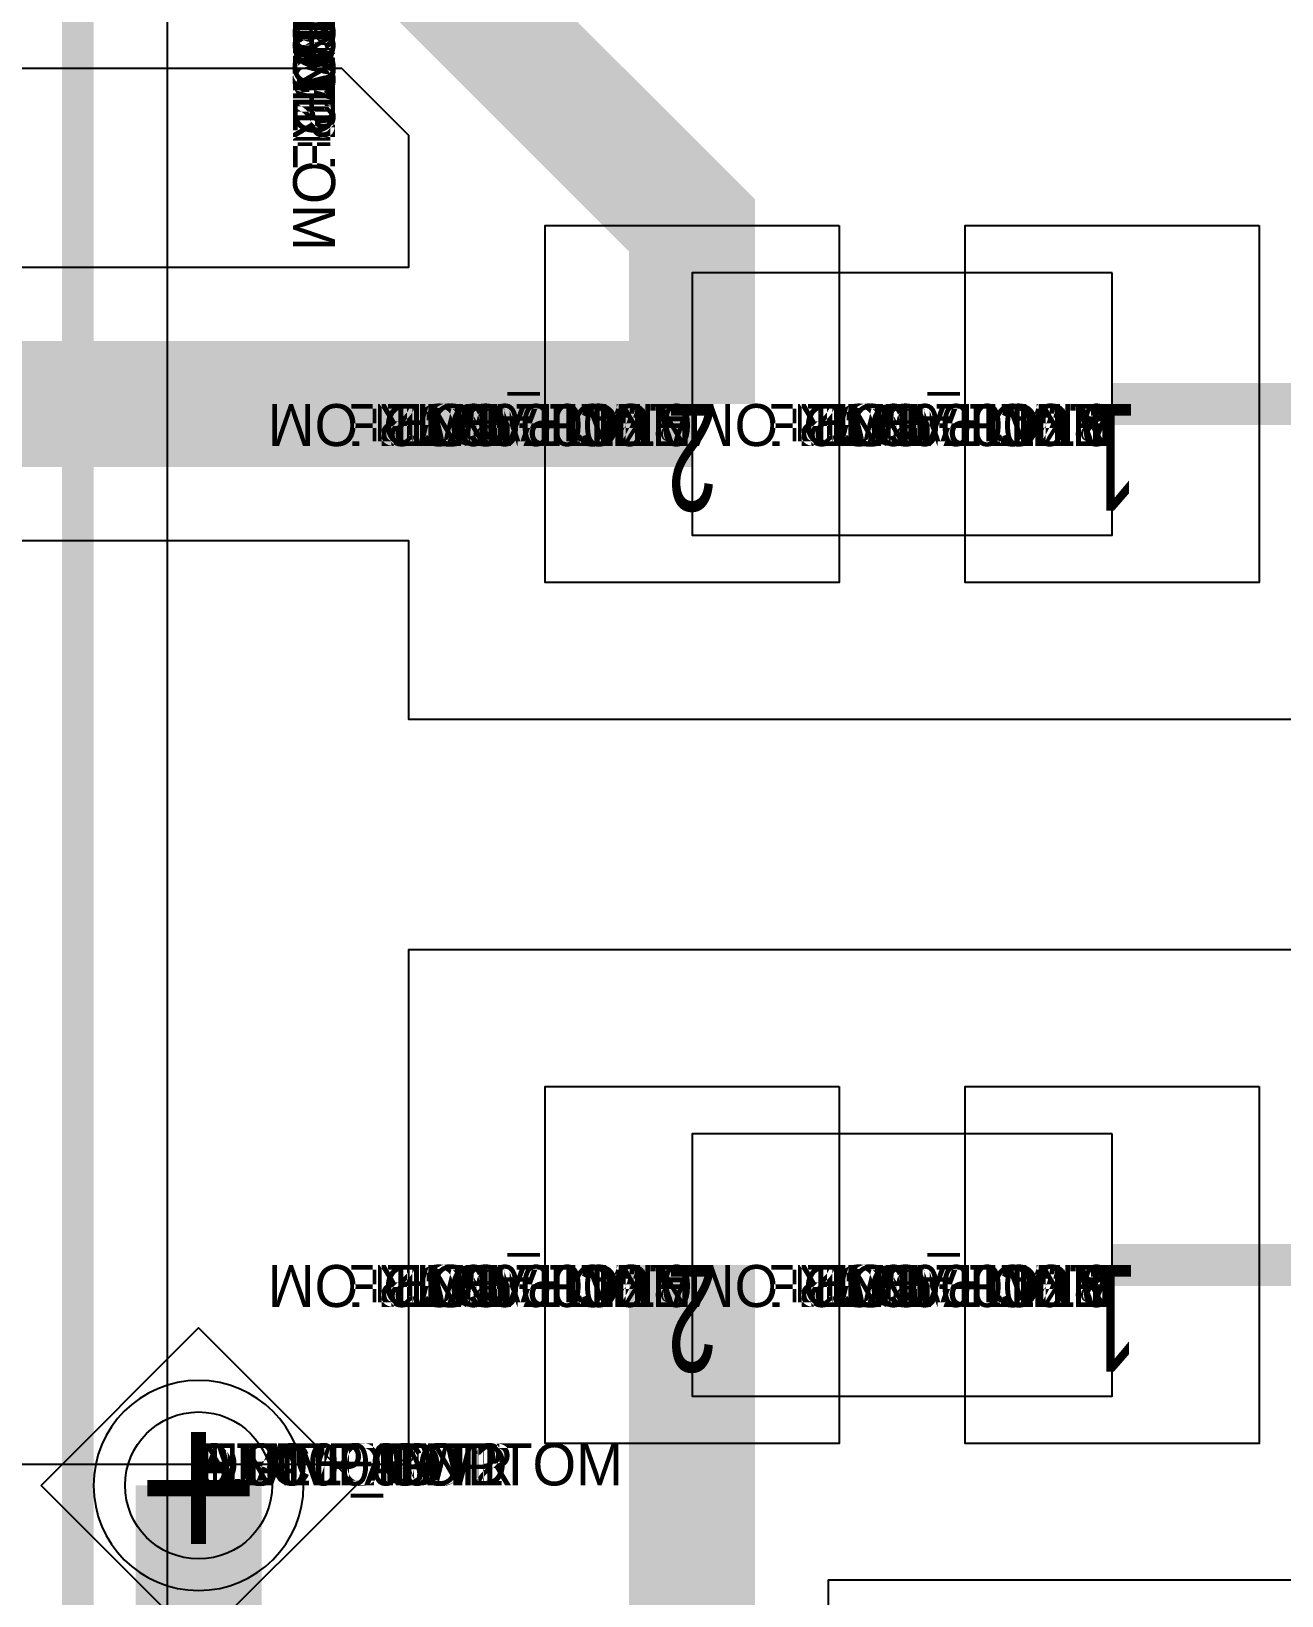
# Model space of a CAD drawing. Extents: x 0 to 323, y 0 to 320.
# Drawn here: x 11.25 to 17.21, y 93.97 to 101.43 of the extents above; entities that cross this region are included whole.
import ezdxf
from ezdxf.enums import TextEntityAlignment as Align

# ---------------------------------------------------------------- set-up
doc = ezdxf.new("R2010")
doc.units = 0
doc.header["$MEASUREMENT"] = 0
doc.layers.get('0').update_dxf_attribs({"linetype": 'CONTINUOUS'})
for name, color, linetype in [('CDN_FIGURES', 7, 'CONTINUOUS'), ('ETCH_BOTTOM', 7, 'CONTINUOUS'), ('ETCH_GND', 3, 'CONTINUOUS'), ('ETCH_INT1', 4, 'CONTINUOUS'), ('ETCH_INT2', 5, 'CONTINUOUS'), ('ETCH_PWR', 6, 'CONTINUOUS'), ('ETCH_TOP', 2, 'CONTINUOUS'), ('MANUFACTURING_NCLEGEND-1-6', 8, 'CONTINUOUS'), ('PACKAGE_GEOMETRY_ASSEMBLY_TOP', 11, 'CONTINUOUS'), ('PACKAGE_GEOMETRY_PIN_NUMBER', 9, 'CONTINUOUS')]:
    doc.layers.add(name, color=color, linetype=linetype)

# ---------------------------------------------------------------- blocks, each defined once
blk = doc.blocks.new('PAD_INFO')
for tag in ['SHAPE_TYPE', 'PAD_HEIGHT', 'PAD_LAYER', 'PAD_TYPE', 'PAD_WIDTH']:
    blk.add_attdef(tag, (0, 0), '', height=0.2)
at = {"flags": 2}
blk.add_attdef('CDN_TYPE', (0, 0), '', height=0.2, dxfattribs=at)
blk = doc.blocks.new('DRILL_INFO')
at = {"flags": 2}
blk.add_attdef('CDN_TYPE', (0, 0), '', height=0.2, dxfattribs=at)
for tag in ['FSHAPE', 'FCHAR', 'DRILL_HEIGHT', 'DIAMETER', 'PLATED', 'DRILL_WIDTH']:
    blk.add_attdef(tag, (0, 0), '', height=0.2)
blk = doc.blocks.new('VIA0700X0300')
at = {"layer": 'ETCH_BOTTOM'}
blk.add_circle((0, 0), 0.35, dxfattribs=at)
at = {"layer": 'ETCH_GND'}
blk.add_circle((0, 0), 0.35, dxfattribs=at)
at = {"layer": 'ETCH_INT1'}
blk.add_circle((0, 0), 0.35, dxfattribs=at)
at = {"layer": 'ETCH_INT2'}
blk.add_circle((0, 0), 0.35, dxfattribs=at)
at = {"layer": 'ETCH_PWR'}
blk.add_circle((0, 0), 0.35, dxfattribs=at)
at = {"layer": 'ETCH_TOP'}
blk.add_circle((0, 0), 0.35, dxfattribs=at)
ref = blk.add_blockref('PAD_INFO', (0, 0))
ref.add_attrib('PAD_LAYER', 'ETCH_TOP', (0, 0), dxfattribs={"height": 0.2})
ref.add_attrib('SHAPE_TYPE', 'NULL', (0, 0), dxfattribs={"height": 0.2})
ref.add_attrib('PAD_TYPE', 'ANTIPAD', (0, 0), dxfattribs={"height": 0.2})
ref.add_attrib('PAD_WIDTH', '0.000000', (0, 0), dxfattribs={"height": 0.2})
ref.add_attrib('PAD_HEIGHT', '0.000000', (0, 0), dxfattribs={"height": 0.2})
ref = blk.add_blockref('PAD_INFO', (0, 0))
ref.add_attrib('PAD_LAYER', 'ETCH_GND', (0, 0), dxfattribs={"height": 0.2})
ref.add_attrib('SHAPE_TYPE', 'NULL', (0, 0), dxfattribs={"height": 0.2})
ref.add_attrib('PAD_TYPE', 'ANTIPAD', (0, 0), dxfattribs={"height": 0.2})
ref.add_attrib('PAD_WIDTH', '0.000000', (0, 0), dxfattribs={"height": 0.2})
ref.add_attrib('PAD_HEIGHT', '0.000000', (0, 0), dxfattribs={"height": 0.2})
ref = blk.add_blockref('PAD_INFO', (0, 0))
ref.add_attrib('PAD_LAYER', 'ETCH_INT1', (0, 0), dxfattribs={"height": 0.2})
ref.add_attrib('SHAPE_TYPE', 'NULL', (0, 0), dxfattribs={"height": 0.2})
ref.add_attrib('PAD_TYPE', 'ANTIPAD', (0, 0), dxfattribs={"height": 0.2})
ref.add_attrib('PAD_WIDTH', '0.000000', (0, 0), dxfattribs={"height": 0.2})
ref.add_attrib('PAD_HEIGHT', '0.000000', (0, 0), dxfattribs={"height": 0.2})
ref = blk.add_blockref('PAD_INFO', (0, 0))
ref.add_attrib('PAD_LAYER', 'ETCH_INT2', (0, 0), dxfattribs={"height": 0.2})
ref.add_attrib('SHAPE_TYPE', 'NULL', (0, 0), dxfattribs={"height": 0.2})
ref.add_attrib('PAD_TYPE', 'ANTIPAD', (0, 0), dxfattribs={"height": 0.2})
ref.add_attrib('PAD_WIDTH', '0.000000', (0, 0), dxfattribs={"height": 0.2})
ref.add_attrib('PAD_HEIGHT', '0.000000', (0, 0), dxfattribs={"height": 0.2})
ref = blk.add_blockref('PAD_INFO', (0, 0))
ref.add_attrib('PAD_LAYER', 'ETCH_PWR', (0, 0), dxfattribs={"height": 0.2})
ref.add_attrib('SHAPE_TYPE', 'NULL', (0, 0), dxfattribs={"height": 0.2})
ref.add_attrib('PAD_TYPE', 'ANTIPAD', (0, 0), dxfattribs={"height": 0.2})
ref.add_attrib('PAD_WIDTH', '0.000000', (0, 0), dxfattribs={"height": 0.2})
ref.add_attrib('PAD_HEIGHT', '0.000000', (0, 0), dxfattribs={"height": 0.2})
ref = blk.add_blockref('PAD_INFO', (0, 0))
ref.add_attrib('PAD_LAYER', 'ETCH_BOTTOM', (0, 0), dxfattribs={"height": 0.2})
ref.add_attrib('SHAPE_TYPE', 'NULL', (0, 0), dxfattribs={"height": 0.2})
ref.add_attrib('PAD_TYPE', 'ANTIPAD', (0, 0), dxfattribs={"height": 0.2})
ref.add_attrib('PAD_WIDTH', '0.000000', (0, 0), dxfattribs={"height": 0.2})
ref.add_attrib('PAD_HEIGHT', '0.000000', (0, 0), dxfattribs={"height": 0.2})
ref = blk.add_blockref('PAD_INFO', (0, 0))
ref.add_attrib('PAD_LAYER', 'ETCH_TOP', (0, 0), dxfattribs={"height": 0.2})
ref.add_attrib('SHAPE_TYPE', 'NULL', (0, 0), dxfattribs={"height": 0.2})
ref.add_attrib('PAD_TYPE', 'THERMAL', (0, 0), dxfattribs={"height": 0.2})
ref.add_attrib('PAD_WIDTH', '0.000000', (0, 0), dxfattribs={"height": 0.2})
ref.add_attrib('PAD_HEIGHT', '0.000000', (0, 0), dxfattribs={"height": 0.2})
ref = blk.add_blockref('PAD_INFO', (0, 0))
ref.add_attrib('PAD_LAYER', 'ETCH_GND', (0, 0), dxfattribs={"height": 0.2})
ref.add_attrib('SHAPE_TYPE', 'NULL', (0, 0), dxfattribs={"height": 0.2})
ref.add_attrib('PAD_TYPE', 'THERMAL', (0, 0), dxfattribs={"height": 0.2})
ref.add_attrib('PAD_WIDTH', '0.000000', (0, 0), dxfattribs={"height": 0.2})
ref.add_attrib('PAD_HEIGHT', '0.000000', (0, 0), dxfattribs={"height": 0.2})
ref = blk.add_blockref('PAD_INFO', (0, 0))
ref.add_attrib('PAD_LAYER', 'ETCH_INT1', (0, 0), dxfattribs={"height": 0.2})
ref.add_attrib('SHAPE_TYPE', 'NULL', (0, 0), dxfattribs={"height": 0.2})
ref.add_attrib('PAD_TYPE', 'THERMAL', (0, 0), dxfattribs={"height": 0.2})
ref.add_attrib('PAD_WIDTH', '0.000000', (0, 0), dxfattribs={"height": 0.2})
ref.add_attrib('PAD_HEIGHT', '0.000000', (0, 0), dxfattribs={"height": 0.2})
ref = blk.add_blockref('PAD_INFO', (0, 0))
ref.add_attrib('PAD_LAYER', 'ETCH_INT2', (0, 0), dxfattribs={"height": 0.2})
ref.add_attrib('SHAPE_TYPE', 'NULL', (0, 0), dxfattribs={"height": 0.2})
ref.add_attrib('PAD_TYPE', 'THERMAL', (0, 0), dxfattribs={"height": 0.2})
ref.add_attrib('PAD_WIDTH', '0.000000', (0, 0), dxfattribs={"height": 0.2})
ref.add_attrib('PAD_HEIGHT', '0.000000', (0, 0), dxfattribs={"height": 0.2})
ref = blk.add_blockref('PAD_INFO', (0, 0))
ref.add_attrib('PAD_LAYER', 'ETCH_PWR', (0, 0), dxfattribs={"height": 0.2})
ref.add_attrib('SHAPE_TYPE', 'NULL', (0, 0), dxfattribs={"height": 0.2})
ref.add_attrib('PAD_TYPE', 'THERMAL', (0, 0), dxfattribs={"height": 0.2})
ref.add_attrib('PAD_WIDTH', '0.000000', (0, 0), dxfattribs={"height": 0.2})
ref.add_attrib('PAD_HEIGHT', '0.000000', (0, 0), dxfattribs={"height": 0.2})
ref = blk.add_blockref('PAD_INFO', (0, 0))
ref.add_attrib('PAD_LAYER', 'ETCH_BOTTOM', (0, 0), dxfattribs={"height": 0.2})
ref.add_attrib('SHAPE_TYPE', 'NULL', (0, 0), dxfattribs={"height": 0.2})
ref.add_attrib('PAD_TYPE', 'THERMAL', (0, 0), dxfattribs={"height": 0.2})
ref.add_attrib('PAD_WIDTH', '0.000000', (0, 0), dxfattribs={"height": 0.2})
ref.add_attrib('PAD_HEIGHT', '0.000000', (0, 0), dxfattribs={"height": 0.2})
ref = blk.add_blockref('PAD_INFO', (0, 0))
ref.add_attrib('PAD_LAYER', 'ETCH_TOP', (0, 0), dxfattribs={"height": 0.2})
ref.add_attrib('SHAPE_TYPE', 'CIRCLE', (0, 0), dxfattribs={"height": 0.2})
ref.add_attrib('PAD_TYPE', 'REGULAR', (0, 0), dxfattribs={"height": 0.2})
ref.add_attrib('PAD_WIDTH', '0.700000', (0, 0), dxfattribs={"height": 0.2})
ref.add_attrib('PAD_HEIGHT', '0.700000', (0, 0), dxfattribs={"height": 0.2})
ref = blk.add_blockref('PAD_INFO', (0, 0))
ref.add_attrib('PAD_LAYER', 'ETCH_GND', (0, 0), dxfattribs={"height": 0.2})
ref.add_attrib('SHAPE_TYPE', 'CIRCLE', (0, 0), dxfattribs={"height": 0.2})
ref.add_attrib('PAD_TYPE', 'REGULAR', (0, 0), dxfattribs={"height": 0.2})
ref.add_attrib('PAD_WIDTH', '0.700000', (0, 0), dxfattribs={"height": 0.2})
ref.add_attrib('PAD_HEIGHT', '0.700000', (0, 0), dxfattribs={"height": 0.2})
ref = blk.add_blockref('PAD_INFO', (0, 0))
ref.add_attrib('PAD_LAYER', 'ETCH_INT1', (0, 0), dxfattribs={"height": 0.2})
ref.add_attrib('SHAPE_TYPE', 'CIRCLE', (0, 0), dxfattribs={"height": 0.2})
ref.add_attrib('PAD_TYPE', 'REGULAR', (0, 0), dxfattribs={"height": 0.2})
ref.add_attrib('PAD_WIDTH', '0.700000', (0, 0), dxfattribs={"height": 0.2})
ref.add_attrib('PAD_HEIGHT', '0.700000', (0, 0), dxfattribs={"height": 0.2})
ref = blk.add_blockref('PAD_INFO', (0, 0))
ref.add_attrib('PAD_LAYER', 'ETCH_INT2', (0, 0), dxfattribs={"height": 0.2})
ref.add_attrib('SHAPE_TYPE', 'CIRCLE', (0, 0), dxfattribs={"height": 0.2})
ref.add_attrib('PAD_TYPE', 'REGULAR', (0, 0), dxfattribs={"height": 0.2})
ref.add_attrib('PAD_WIDTH', '0.700000', (0, 0), dxfattribs={"height": 0.2})
ref.add_attrib('PAD_HEIGHT', '0.700000', (0, 0), dxfattribs={"height": 0.2})
ref = blk.add_blockref('PAD_INFO', (0, 0))
ref.add_attrib('PAD_LAYER', 'ETCH_PWR', (0, 0), dxfattribs={"height": 0.2})
ref.add_attrib('SHAPE_TYPE', 'CIRCLE', (0, 0), dxfattribs={"height": 0.2})
ref.add_attrib('PAD_TYPE', 'REGULAR', (0, 0), dxfattribs={"height": 0.2})
ref.add_attrib('PAD_WIDTH', '0.700000', (0, 0), dxfattribs={"height": 0.2})
ref.add_attrib('PAD_HEIGHT', '0.700000', (0, 0), dxfattribs={"height": 0.2})
ref = blk.add_blockref('PAD_INFO', (0, 0))
ref.add_attrib('PAD_LAYER', 'ETCH_BOTTOM', (0, 0), dxfattribs={"height": 0.2})
ref.add_attrib('SHAPE_TYPE', 'CIRCLE', (0, 0), dxfattribs={"height": 0.2})
ref.add_attrib('PAD_TYPE', 'REGULAR', (0, 0), dxfattribs={"height": 0.2})
ref.add_attrib('PAD_WIDTH', '0.700000', (0, 0), dxfattribs={"height": 0.2})
ref.add_attrib('PAD_HEIGHT', '0.700000', (0, 0), dxfattribs={"height": 0.2})
ref = blk.add_blockref('DRILL_INFO', (0, 0))
ref.add_attrib('DIAMETER', '0.300000', (0, 0), dxfattribs={"height": 0.2})
ref.add_attrib('PLATED', 'PLATED', (0, 0), dxfattribs={"height": 0.2})
ref.add_attrib('FSHAPE', 'DIAMOND', (0, 0), dxfattribs={"height": 0.2})
ref.add_attrib('FCHAR', '+', (0, 0), dxfattribs={"height": 0.2})
ref.add_attrib('DRILL_WIDTH', '1.500000', (0, 0), dxfattribs={"height": 0.2})
ref.add_attrib('DRILL_HEIGHT', '1.500000', (0, 0), dxfattribs={"height": 0.2})
for tag in ['CDN_TYPE', 'PIN']:
    blk.add_attdef(tag, (0, 0), '', height=0.2)
at = {"flags": 2}
for tag in ['PSTKNAME', 'BBV']:
    blk.add_attdef(tag, (0, 0), '', height=0.2, dxfattribs=at)
blk = doc.blocks.new('FIGURE_DIAMOND')
at = {"layer": 'CDN_FIGURES'}
blk.add_lwpolyline([(-0.5, 0), (0, 0.5), (0.5, 0), (0, -0.5)], close=True, dxfattribs=at)
blk = doc.blocks.new('RC1400X1700TS')
at = {"layer": 'ETCH_TOP'}
blk.add_lwpolyline([(-0.7, -0.85), (-0.7, 0.85), (0.7, 0.85), (0.7, -0.85)], close=True, dxfattribs=at)
ref = blk.add_blockref('PAD_INFO', (0, 0))
ref.add_attrib('PAD_LAYER', 'ETCH_TOP', (0, 0), dxfattribs={"height": 0.2})
ref.add_attrib('SHAPE_TYPE', 'NULL', (0, 0), dxfattribs={"height": 0.2})
ref.add_attrib('PAD_TYPE', 'ANTIPAD', (0, 0), dxfattribs={"height": 0.2})
ref.add_attrib('PAD_WIDTH', '0.000000', (0, 0), dxfattribs={"height": 0.2})
ref.add_attrib('PAD_HEIGHT', '0.000000', (0, 0), dxfattribs={"height": 0.2})
ref = blk.add_blockref('PAD_INFO', (0, 0))
ref.add_attrib('PAD_LAYER', 'ETCH_GND', (0, 0), dxfattribs={"height": 0.2})
ref.add_attrib('SHAPE_TYPE', 'NULL', (0, 0), dxfattribs={"height": 0.2})
ref.add_attrib('PAD_TYPE', 'ANTIPAD', (0, 0), dxfattribs={"height": 0.2})
ref.add_attrib('PAD_WIDTH', '0.000000', (0, 0), dxfattribs={"height": 0.2})
ref.add_attrib('PAD_HEIGHT', '0.000000', (0, 0), dxfattribs={"height": 0.2})
ref = blk.add_blockref('PAD_INFO', (0, 0))
ref.add_attrib('PAD_LAYER', 'ETCH_INT1', (0, 0), dxfattribs={"height": 0.2})
ref.add_attrib('SHAPE_TYPE', 'NULL', (0, 0), dxfattribs={"height": 0.2})
ref.add_attrib('PAD_TYPE', 'ANTIPAD', (0, 0), dxfattribs={"height": 0.2})
ref.add_attrib('PAD_WIDTH', '0.000000', (0, 0), dxfattribs={"height": 0.2})
ref.add_attrib('PAD_HEIGHT', '0.000000', (0, 0), dxfattribs={"height": 0.2})
ref = blk.add_blockref('PAD_INFO', (0, 0))
ref.add_attrib('PAD_LAYER', 'ETCH_INT2', (0, 0), dxfattribs={"height": 0.2})
ref.add_attrib('SHAPE_TYPE', 'NULL', (0, 0), dxfattribs={"height": 0.2})
ref.add_attrib('PAD_TYPE', 'ANTIPAD', (0, 0), dxfattribs={"height": 0.2})
ref.add_attrib('PAD_WIDTH', '0.000000', (0, 0), dxfattribs={"height": 0.2})
ref.add_attrib('PAD_HEIGHT', '0.000000', (0, 0), dxfattribs={"height": 0.2})
ref = blk.add_blockref('PAD_INFO', (0, 0))
ref.add_attrib('PAD_LAYER', 'ETCH_PWR', (0, 0), dxfattribs={"height": 0.2})
ref.add_attrib('SHAPE_TYPE', 'NULL', (0, 0), dxfattribs={"height": 0.2})
ref.add_attrib('PAD_TYPE', 'ANTIPAD', (0, 0), dxfattribs={"height": 0.2})
ref.add_attrib('PAD_WIDTH', '0.000000', (0, 0), dxfattribs={"height": 0.2})
ref.add_attrib('PAD_HEIGHT', '0.000000', (0, 0), dxfattribs={"height": 0.2})
ref = blk.add_blockref('PAD_INFO', (0, 0))
ref.add_attrib('PAD_LAYER', 'ETCH_BOTTOM', (0, 0), dxfattribs={"height": 0.2})
ref.add_attrib('SHAPE_TYPE', 'NULL', (0, 0), dxfattribs={"height": 0.2})
ref.add_attrib('PAD_TYPE', 'ANTIPAD', (0, 0), dxfattribs={"height": 0.2})
ref.add_attrib('PAD_WIDTH', '0.000000', (0, 0), dxfattribs={"height": 0.2})
ref.add_attrib('PAD_HEIGHT', '0.000000', (0, 0), dxfattribs={"height": 0.2})
ref = blk.add_blockref('PAD_INFO', (0, 0))
ref.add_attrib('PAD_LAYER', 'ETCH_TOP', (0, 0), dxfattribs={"height": 0.2})
ref.add_attrib('SHAPE_TYPE', 'NULL', (0, 0), dxfattribs={"height": 0.2})
ref.add_attrib('PAD_TYPE', 'THERMAL', (0, 0), dxfattribs={"height": 0.2})
ref.add_attrib('PAD_WIDTH', '0.000000', (0, 0), dxfattribs={"height": 0.2})
ref.add_attrib('PAD_HEIGHT', '0.000000', (0, 0), dxfattribs={"height": 0.2})
ref = blk.add_blockref('PAD_INFO', (0, 0))
ref.add_attrib('PAD_LAYER', 'ETCH_GND', (0, 0), dxfattribs={"height": 0.2})
ref.add_attrib('SHAPE_TYPE', 'NULL', (0, 0), dxfattribs={"height": 0.2})
ref.add_attrib('PAD_TYPE', 'THERMAL', (0, 0), dxfattribs={"height": 0.2})
ref.add_attrib('PAD_WIDTH', '0.000000', (0, 0), dxfattribs={"height": 0.2})
ref.add_attrib('PAD_HEIGHT', '0.000000', (0, 0), dxfattribs={"height": 0.2})
ref = blk.add_blockref('PAD_INFO', (0, 0))
ref.add_attrib('PAD_LAYER', 'ETCH_INT1', (0, 0), dxfattribs={"height": 0.2})
ref.add_attrib('SHAPE_TYPE', 'NULL', (0, 0), dxfattribs={"height": 0.2})
ref.add_attrib('PAD_TYPE', 'THERMAL', (0, 0), dxfattribs={"height": 0.2})
ref.add_attrib('PAD_WIDTH', '0.000000', (0, 0), dxfattribs={"height": 0.2})
ref.add_attrib('PAD_HEIGHT', '0.000000', (0, 0), dxfattribs={"height": 0.2})
ref = blk.add_blockref('PAD_INFO', (0, 0))
ref.add_attrib('PAD_LAYER', 'ETCH_INT2', (0, 0), dxfattribs={"height": 0.2})
ref.add_attrib('SHAPE_TYPE', 'NULL', (0, 0), dxfattribs={"height": 0.2})
ref.add_attrib('PAD_TYPE', 'THERMAL', (0, 0), dxfattribs={"height": 0.2})
ref.add_attrib('PAD_WIDTH', '0.000000', (0, 0), dxfattribs={"height": 0.2})
ref.add_attrib('PAD_HEIGHT', '0.000000', (0, 0), dxfattribs={"height": 0.2})
ref = blk.add_blockref('PAD_INFO', (0, 0))
ref.add_attrib('PAD_LAYER', 'ETCH_PWR', (0, 0), dxfattribs={"height": 0.2})
ref.add_attrib('SHAPE_TYPE', 'NULL', (0, 0), dxfattribs={"height": 0.2})
ref.add_attrib('PAD_TYPE', 'THERMAL', (0, 0), dxfattribs={"height": 0.2})
ref.add_attrib('PAD_WIDTH', '0.000000', (0, 0), dxfattribs={"height": 0.2})
ref.add_attrib('PAD_HEIGHT', '0.000000', (0, 0), dxfattribs={"height": 0.2})
ref = blk.add_blockref('PAD_INFO', (0, 0))
ref.add_attrib('PAD_LAYER', 'ETCH_BOTTOM', (0, 0), dxfattribs={"height": 0.2})
ref.add_attrib('SHAPE_TYPE', 'NULL', (0, 0), dxfattribs={"height": 0.2})
ref.add_attrib('PAD_TYPE', 'THERMAL', (0, 0), dxfattribs={"height": 0.2})
ref.add_attrib('PAD_WIDTH', '0.000000', (0, 0), dxfattribs={"height": 0.2})
ref.add_attrib('PAD_HEIGHT', '0.000000', (0, 0), dxfattribs={"height": 0.2})
ref = blk.add_blockref('PAD_INFO', (0, 0))
ref.add_attrib('PAD_LAYER', 'ETCH_GND', (0, 0), dxfattribs={"height": 0.2})
ref.add_attrib('SHAPE_TYPE', 'NULL', (0, 0), dxfattribs={"height": 0.2})
ref.add_attrib('PAD_TYPE', 'REGULAR', (0, 0), dxfattribs={"height": 0.2})
ref.add_attrib('PAD_WIDTH', '0.000000', (0, 0), dxfattribs={"height": 0.2})
ref.add_attrib('PAD_HEIGHT', '0.000000', (0, 0), dxfattribs={"height": 0.2})
ref = blk.add_blockref('PAD_INFO', (0, 0))
ref.add_attrib('PAD_LAYER', 'ETCH_INT1', (0, 0), dxfattribs={"height": 0.2})
ref.add_attrib('SHAPE_TYPE', 'NULL', (0, 0), dxfattribs={"height": 0.2})
ref.add_attrib('PAD_TYPE', 'REGULAR', (0, 0), dxfattribs={"height": 0.2})
ref.add_attrib('PAD_WIDTH', '0.000000', (0, 0), dxfattribs={"height": 0.2})
ref.add_attrib('PAD_HEIGHT', '0.000000', (0, 0), dxfattribs={"height": 0.2})
ref = blk.add_blockref('PAD_INFO', (0, 0))
ref.add_attrib('PAD_LAYER', 'ETCH_INT2', (0, 0), dxfattribs={"height": 0.2})
ref.add_attrib('SHAPE_TYPE', 'NULL', (0, 0), dxfattribs={"height": 0.2})
ref.add_attrib('PAD_TYPE', 'REGULAR', (0, 0), dxfattribs={"height": 0.2})
ref.add_attrib('PAD_WIDTH', '0.000000', (0, 0), dxfattribs={"height": 0.2})
ref.add_attrib('PAD_HEIGHT', '0.000000', (0, 0), dxfattribs={"height": 0.2})
ref = blk.add_blockref('PAD_INFO', (0, 0))
ref.add_attrib('PAD_LAYER', 'ETCH_PWR', (0, 0), dxfattribs={"height": 0.2})
ref.add_attrib('SHAPE_TYPE', 'NULL', (0, 0), dxfattribs={"height": 0.2})
ref.add_attrib('PAD_TYPE', 'REGULAR', (0, 0), dxfattribs={"height": 0.2})
ref.add_attrib('PAD_WIDTH', '0.000000', (0, 0), dxfattribs={"height": 0.2})
ref.add_attrib('PAD_HEIGHT', '0.000000', (0, 0), dxfattribs={"height": 0.2})
ref = blk.add_blockref('PAD_INFO', (0, 0))
ref.add_attrib('PAD_LAYER', 'ETCH_BOTTOM', (0, 0), dxfattribs={"height": 0.2})
ref.add_attrib('SHAPE_TYPE', 'NULL', (0, 0), dxfattribs={"height": 0.2})
ref.add_attrib('PAD_TYPE', 'REGULAR', (0, 0), dxfattribs={"height": 0.2})
ref.add_attrib('PAD_WIDTH', '0.000000', (0, 0), dxfattribs={"height": 0.2})
ref.add_attrib('PAD_HEIGHT', '0.000000', (0, 0), dxfattribs={"height": 0.2})
ref = blk.add_blockref('DRILL_INFO', (0, 0))
ref.add_attrib('DIAMETER', '0.000000', (0, 0), dxfattribs={"height": 0.2})
ref.add_attrib('PLATED', 'PLATED', (0, 0), dxfattribs={"height": 0.2})
ref.add_attrib('FSHAPE', 'NULL', (0, 0), dxfattribs={"height": 0.2})
ref.add_attrib('DRILL_WIDTH', '0.000000', (0, 0), dxfattribs={"height": 0.2})
ref.add_attrib('DRILL_HEIGHT', '0.000000', (0, 0), dxfattribs={"height": 0.2})
ref = blk.add_blockref('PAD_INFO', (0, 0))
ref.add_attrib('PAD_LAYER', 'ETCH_TOP', (0, 0), dxfattribs={"height": 0.2})
ref.add_attrib('SHAPE_TYPE', 'RECTANGLE', (0, 0), dxfattribs={"height": 0.2})
ref.add_attrib('PAD_TYPE', 'REGULAR', (0, 0), dxfattribs={"height": 0.2})
ref.add_attrib('PAD_WIDTH', '1.400000', (0, 0), dxfattribs={"height": 0.2})
ref.add_attrib('PAD_HEIGHT', '1.700000', (0, 0), dxfattribs={"height": 0.2})
for tag in ['CDN_TYPE', 'PIN']:
    blk.add_attdef(tag, (0, 0), '', height=0.2)
at = {"flags": 2}
for tag in ['PSTKNAME', 'BBV']:
    blk.add_attdef(tag, (0, 0), '', height=0.2, dxfattribs=at)
blk = doc.blocks.new('F91')
at = {"layer": 'PACKAGE_GEOMETRY_ASSEMBLY_TOP'}
blk.add_lwpolyline([(0, -0.625), (2, -0.625), (2, 0.625), (0, 0.625)], close=True, dxfattribs=at)
at = {"layer": 'ETCH_TOP'}
ref = blk.add_blockref('RC1400X1700TS', (0, 0), dxfattribs=at)
ref.add_attrib('CDN_TYPE', 'PIN', (0, 0), dxfattribs={"height": 0.2})
ref.add_attrib('PIN', '1', (0, 0), dxfattribs={"height": 0.2})
ref = blk.add_blockref('RC1400X1700TS', (2, 0), dxfattribs=at)
ref.add_attrib('CDN_TYPE', 'PIN', (0, 0), dxfattribs={"height": 0.2})
ref.add_attrib('PIN', '2', (0, 0), dxfattribs={"height": 0.2})
at = {"flags": 2}
for tag in ['SYMBOL_TYPE', 'CDN_TYPE', 'REFDES']:
    blk.add_attdef(tag, (0, 0), '', height=0.2, dxfattribs=at)
blk = doc.blocks.new('RC1000X1500TS')
at = {"layer": 'ETCH_TOP'}
blk.add_lwpolyline([(-0.5, -0.75), (-0.5, 0.75), (0.5, 0.75), (0.5, -0.75)], close=True, dxfattribs=at)
ref = blk.add_blockref('PAD_INFO', (0, 0))
ref.add_attrib('PAD_LAYER', 'ETCH_TOP', (0, 0), dxfattribs={"height": 0.2})
ref.add_attrib('SHAPE_TYPE', 'NULL', (0, 0), dxfattribs={"height": 0.2})
ref.add_attrib('PAD_TYPE', 'ANTIPAD', (0, 0), dxfattribs={"height": 0.2})
ref.add_attrib('PAD_WIDTH', '0.000000', (0, 0), dxfattribs={"height": 0.2})
ref.add_attrib('PAD_HEIGHT', '0.000000', (0, 0), dxfattribs={"height": 0.2})
ref = blk.add_blockref('PAD_INFO', (0, 0))
ref.add_attrib('PAD_LAYER', 'ETCH_GND', (0, 0), dxfattribs={"height": 0.2})
ref.add_attrib('SHAPE_TYPE', 'NULL', (0, 0), dxfattribs={"height": 0.2})
ref.add_attrib('PAD_TYPE', 'ANTIPAD', (0, 0), dxfattribs={"height": 0.2})
ref.add_attrib('PAD_WIDTH', '0.000000', (0, 0), dxfattribs={"height": 0.2})
ref.add_attrib('PAD_HEIGHT', '0.000000', (0, 0), dxfattribs={"height": 0.2})
ref = blk.add_blockref('PAD_INFO', (0, 0))
ref.add_attrib('PAD_LAYER', 'ETCH_INT1', (0, 0), dxfattribs={"height": 0.2})
ref.add_attrib('SHAPE_TYPE', 'NULL', (0, 0), dxfattribs={"height": 0.2})
ref.add_attrib('PAD_TYPE', 'ANTIPAD', (0, 0), dxfattribs={"height": 0.2})
ref.add_attrib('PAD_WIDTH', '0.000000', (0, 0), dxfattribs={"height": 0.2})
ref.add_attrib('PAD_HEIGHT', '0.000000', (0, 0), dxfattribs={"height": 0.2})
ref = blk.add_blockref('PAD_INFO', (0, 0))
ref.add_attrib('PAD_LAYER', 'ETCH_INT2', (0, 0), dxfattribs={"height": 0.2})
ref.add_attrib('SHAPE_TYPE', 'NULL', (0, 0), dxfattribs={"height": 0.2})
ref.add_attrib('PAD_TYPE', 'ANTIPAD', (0, 0), dxfattribs={"height": 0.2})
ref.add_attrib('PAD_WIDTH', '0.000000', (0, 0), dxfattribs={"height": 0.2})
ref.add_attrib('PAD_HEIGHT', '0.000000', (0, 0), dxfattribs={"height": 0.2})
ref = blk.add_blockref('PAD_INFO', (0, 0))
ref.add_attrib('PAD_LAYER', 'ETCH_PWR', (0, 0), dxfattribs={"height": 0.2})
ref.add_attrib('SHAPE_TYPE', 'NULL', (0, 0), dxfattribs={"height": 0.2})
ref.add_attrib('PAD_TYPE', 'ANTIPAD', (0, 0), dxfattribs={"height": 0.2})
ref.add_attrib('PAD_WIDTH', '0.000000', (0, 0), dxfattribs={"height": 0.2})
ref.add_attrib('PAD_HEIGHT', '0.000000', (0, 0), dxfattribs={"height": 0.2})
ref = blk.add_blockref('PAD_INFO', (0, 0))
ref.add_attrib('PAD_LAYER', 'ETCH_BOTTOM', (0, 0), dxfattribs={"height": 0.2})
ref.add_attrib('SHAPE_TYPE', 'NULL', (0, 0), dxfattribs={"height": 0.2})
ref.add_attrib('PAD_TYPE', 'ANTIPAD', (0, 0), dxfattribs={"height": 0.2})
ref.add_attrib('PAD_WIDTH', '0.000000', (0, 0), dxfattribs={"height": 0.2})
ref.add_attrib('PAD_HEIGHT', '0.000000', (0, 0), dxfattribs={"height": 0.2})
ref = blk.add_blockref('PAD_INFO', (0, 0))
ref.add_attrib('PAD_LAYER', 'ETCH_TOP', (0, 0), dxfattribs={"height": 0.2})
ref.add_attrib('SHAPE_TYPE', 'NULL', (0, 0), dxfattribs={"height": 0.2})
ref.add_attrib('PAD_TYPE', 'THERMAL', (0, 0), dxfattribs={"height": 0.2})
ref.add_attrib('PAD_WIDTH', '0.000000', (0, 0), dxfattribs={"height": 0.2})
ref.add_attrib('PAD_HEIGHT', '0.000000', (0, 0), dxfattribs={"height": 0.2})
ref = blk.add_blockref('PAD_INFO', (0, 0))
ref.add_attrib('PAD_LAYER', 'ETCH_GND', (0, 0), dxfattribs={"height": 0.2})
ref.add_attrib('SHAPE_TYPE', 'NULL', (0, 0), dxfattribs={"height": 0.2})
ref.add_attrib('PAD_TYPE', 'THERMAL', (0, 0), dxfattribs={"height": 0.2})
ref.add_attrib('PAD_WIDTH', '0.000000', (0, 0), dxfattribs={"height": 0.2})
ref.add_attrib('PAD_HEIGHT', '0.000000', (0, 0), dxfattribs={"height": 0.2})
ref = blk.add_blockref('PAD_INFO', (0, 0))
ref.add_attrib('PAD_LAYER', 'ETCH_INT1', (0, 0), dxfattribs={"height": 0.2})
ref.add_attrib('SHAPE_TYPE', 'NULL', (0, 0), dxfattribs={"height": 0.2})
ref.add_attrib('PAD_TYPE', 'THERMAL', (0, 0), dxfattribs={"height": 0.2})
ref.add_attrib('PAD_WIDTH', '0.000000', (0, 0), dxfattribs={"height": 0.2})
ref.add_attrib('PAD_HEIGHT', '0.000000', (0, 0), dxfattribs={"height": 0.2})
ref = blk.add_blockref('PAD_INFO', (0, 0))
ref.add_attrib('PAD_LAYER', 'ETCH_INT2', (0, 0), dxfattribs={"height": 0.2})
ref.add_attrib('SHAPE_TYPE', 'NULL', (0, 0), dxfattribs={"height": 0.2})
ref.add_attrib('PAD_TYPE', 'THERMAL', (0, 0), dxfattribs={"height": 0.2})
ref.add_attrib('PAD_WIDTH', '0.000000', (0, 0), dxfattribs={"height": 0.2})
ref.add_attrib('PAD_HEIGHT', '0.000000', (0, 0), dxfattribs={"height": 0.2})
ref = blk.add_blockref('PAD_INFO', (0, 0))
ref.add_attrib('PAD_LAYER', 'ETCH_PWR', (0, 0), dxfattribs={"height": 0.2})
ref.add_attrib('SHAPE_TYPE', 'NULL', (0, 0), dxfattribs={"height": 0.2})
ref.add_attrib('PAD_TYPE', 'THERMAL', (0, 0), dxfattribs={"height": 0.2})
ref.add_attrib('PAD_WIDTH', '0.000000', (0, 0), dxfattribs={"height": 0.2})
ref.add_attrib('PAD_HEIGHT', '0.000000', (0, 0), dxfattribs={"height": 0.2})
ref = blk.add_blockref('PAD_INFO', (0, 0))
ref.add_attrib('PAD_LAYER', 'ETCH_BOTTOM', (0, 0), dxfattribs={"height": 0.2})
ref.add_attrib('SHAPE_TYPE', 'NULL', (0, 0), dxfattribs={"height": 0.2})
ref.add_attrib('PAD_TYPE', 'THERMAL', (0, 0), dxfattribs={"height": 0.2})
ref.add_attrib('PAD_WIDTH', '0.000000', (0, 0), dxfattribs={"height": 0.2})
ref.add_attrib('PAD_HEIGHT', '0.000000', (0, 0), dxfattribs={"height": 0.2})
ref = blk.add_blockref('PAD_INFO', (0, 0))
ref.add_attrib('PAD_LAYER', 'ETCH_GND', (0, 0), dxfattribs={"height": 0.2})
ref.add_attrib('SHAPE_TYPE', 'NULL', (0, 0), dxfattribs={"height": 0.2})
ref.add_attrib('PAD_TYPE', 'REGULAR', (0, 0), dxfattribs={"height": 0.2})
ref.add_attrib('PAD_WIDTH', '0.000000', (0, 0), dxfattribs={"height": 0.2})
ref.add_attrib('PAD_HEIGHT', '0.000000', (0, 0), dxfattribs={"height": 0.2})
ref = blk.add_blockref('PAD_INFO', (0, 0))
ref.add_attrib('PAD_LAYER', 'ETCH_INT1', (0, 0), dxfattribs={"height": 0.2})
ref.add_attrib('SHAPE_TYPE', 'NULL', (0, 0), dxfattribs={"height": 0.2})
ref.add_attrib('PAD_TYPE', 'REGULAR', (0, 0), dxfattribs={"height": 0.2})
ref.add_attrib('PAD_WIDTH', '0.000000', (0, 0), dxfattribs={"height": 0.2})
ref.add_attrib('PAD_HEIGHT', '0.000000', (0, 0), dxfattribs={"height": 0.2})
ref = blk.add_blockref('PAD_INFO', (0, 0))
ref.add_attrib('PAD_LAYER', 'ETCH_INT2', (0, 0), dxfattribs={"height": 0.2})
ref.add_attrib('SHAPE_TYPE', 'NULL', (0, 0), dxfattribs={"height": 0.2})
ref.add_attrib('PAD_TYPE', 'REGULAR', (0, 0), dxfattribs={"height": 0.2})
ref.add_attrib('PAD_WIDTH', '0.000000', (0, 0), dxfattribs={"height": 0.2})
ref.add_attrib('PAD_HEIGHT', '0.000000', (0, 0), dxfattribs={"height": 0.2})
ref = blk.add_blockref('PAD_INFO', (0, 0))
ref.add_attrib('PAD_LAYER', 'ETCH_PWR', (0, 0), dxfattribs={"height": 0.2})
ref.add_attrib('SHAPE_TYPE', 'NULL', (0, 0), dxfattribs={"height": 0.2})
ref.add_attrib('PAD_TYPE', 'REGULAR', (0, 0), dxfattribs={"height": 0.2})
ref.add_attrib('PAD_WIDTH', '0.000000', (0, 0), dxfattribs={"height": 0.2})
ref.add_attrib('PAD_HEIGHT', '0.000000', (0, 0), dxfattribs={"height": 0.2})
ref = blk.add_blockref('PAD_INFO', (0, 0))
ref.add_attrib('PAD_LAYER', 'ETCH_BOTTOM', (0, 0), dxfattribs={"height": 0.2})
ref.add_attrib('SHAPE_TYPE', 'NULL', (0, 0), dxfattribs={"height": 0.2})
ref.add_attrib('PAD_TYPE', 'REGULAR', (0, 0), dxfattribs={"height": 0.2})
ref.add_attrib('PAD_WIDTH', '0.000000', (0, 0), dxfattribs={"height": 0.2})
ref.add_attrib('PAD_HEIGHT', '0.000000', (0, 0), dxfattribs={"height": 0.2})
ref = blk.add_blockref('DRILL_INFO', (0, 0))
ref.add_attrib('DIAMETER', '0.000000', (0, 0), dxfattribs={"height": 0.2})
ref.add_attrib('PLATED', 'PLATED', (0, 0), dxfattribs={"height": 0.2})
ref.add_attrib('FSHAPE', 'NULL', (0, 0), dxfattribs={"height": 0.2})
ref.add_attrib('DRILL_WIDTH', '0.000000', (0, 0), dxfattribs={"height": 0.2})
ref.add_attrib('DRILL_HEIGHT', '0.000000', (0, 0), dxfattribs={"height": 0.2})
ref = blk.add_blockref('PAD_INFO', (0, 0))
ref.add_attrib('PAD_LAYER', 'ETCH_TOP', (0, 0), dxfattribs={"height": 0.2})
ref.add_attrib('SHAPE_TYPE', 'RECTANGLE', (0, 0), dxfattribs={"height": 0.2})
ref.add_attrib('PAD_TYPE', 'REGULAR', (0, 0), dxfattribs={"height": 0.2})
ref.add_attrib('PAD_WIDTH', '1.000000', (0, 0), dxfattribs={"height": 0.2})
ref.add_attrib('PAD_HEIGHT', '1.500000', (0, 0), dxfattribs={"height": 0.2})
for tag in ['CDN_TYPE', 'PIN']:
    blk.add_attdef(tag, (0, 0), '', height=0.2)
at = {"flags": 2}
for tag in ['PSTKNAME', 'BBV']:
    blk.add_attdef(tag, (0, 0), '', height=0.2, dxfattribs=at)
blk = doc.blocks.new('F56')
at = {"layer": 'ETCH_TOP'}
ref = blk.add_blockref('RC1000X1500TS', (1.75, 0), dxfattribs=at)
ref.add_attrib('CDN_TYPE', 'PIN', (0, 0), dxfattribs={"height": 0.2})
ref.add_attrib('PIN', '2', (0, 0), dxfattribs={"height": 0.2})
at = {"flags": 2}
for tag in ['SYMBOL_TYPE', 'CDN_TYPE', 'REFDES']:
    blk.add_attdef(tag, (0, 0), '', height=0.2, dxfattribs=at)

msp = doc.modelspace()

# ---------------------------------------------------------------- linework, layer by layer
at = {"layer": 'ETCH_BOTTOM'}
for points, format in [([(13.113, 69.763, 0.15, 0.15, 0), (13.113, 71.937, 0.15, 0.15, 0), (11.475, 73.575, 0.15, 0.15, 0), (11.475, 103.4118, 0.15, 0.15, 0), (13.075, 105.0118, 0.15, 0.15, 0), (13.075, 105.175, 0.15, 0.15, 0), (19.9, 112, 0.15, 0.15, 0)], "xyseb"), ([(11.9001, 103.2357), (11.9001, 84.8501), (15.9001, 84.8501), (15.9001, 84.043), (15.9391, 84.0338, -0.789727), (15.9391, 82.8662), (15.9001, 82.857), (15.9001, 79.6001), (17.0501, 79.6001), (17.0501, 74.8814, 0.668179)], "xyb")]:
    msp.add_lwpolyline(points, format=format, dxfattribs=at)
at = {"layer": 'ETCH_PWR'}
msp.add_lwpolyline([(12.5501, 94.5, 1), (11.5499, 94.5, 1)], format="xyb", close=True, dxfattribs=at)
at = {"layer": 'ETCH_TOP'}
for points, format in [([(14.4, 99.65, 0.6, 0.6, 0), (14.4, 100.5, 0.6, 0.6, 0), (12.5, 102.4, 0.6, 0.6, 0)], "xyseb"), ([(14.4, 99.65, 0.6, 0.6, 0), (9.07, 99.65, 0.6, 0.6, 0), (8.07, 98.65, 0.6, 0.6, 0)], "xyseb"), ([(16.4, 99.65, 0.2, 0.2, 0), (17.55, 99.65, 0.2, 0.2, 0), (19.05, 98.15, 0.2, 0.2, 0), (19.4, 98.15, 0.2, 0.2, 0)], "xyseb"), ([(9.4493, 98.9999), (13.0499, 98.9999), (13.0499, 98.1499), (17.7501, 98.1499), (17.7501, 98.5686, -0.668179), (17.9232, 98.6403), (18.0999, 98.4636), (18.0999, 97.9783), (18.0677, 97.9657, 0.682435), (18.0677, 97.0343), (18.0999, 97.0217), (18.0999, 96.4864), (17.9232, 96.3097, -0.668179), (17.7501, 96.3814), (17.7501, 97.0501), (13.0499, 97.0501), (13.0499, 94.6001), (10.6499, 94.6001)], "xyb"), ([(16.4, 95.55, 0.2, 0.2, 0), (17.8, 95.55, 0.2, 0.2, 0), (19.1, 96.85, 0.2, 0.2, 0), (19.4, 96.85, 0.2, 0.2, 0)], "xyseb"), ([(10.6499, 90.5499), (13.4501, 90.5499), (13.4501, 91.0499), (13.7193, 91.0499), (15.0501, 92.3807), (15.0501, 94.0499), (17.7501, 94.0499), (17.7501, 95.0999), (17.9864, 95.0999), (18.8614, 95.9749), (22.2739, 95.9749), (22.3749, 95.8739), (22.3749, 91.2138), (22.368, 91.2019, 1.740689), (23.232, 91.2019), (23.2251, 91.2138), (23.2251, 92.103, -0.450608), (23.3389, 92.2036, 0.62041), (23.832, 92.9519), (23.8251, 92.9638), (23.8251, 96.6533, -0.668179), (23.9982, 96.725), (24.1499, 96.5733), (24.1499, 89.1636)], "xyb"), ([(14.4, 95.55, 0.6, 0.6, 0), (14.4, 92.65, 0.6, 0.6, 0), (13.45, 91.7, 0.6, 0.6, 0), (12.05, 91.7, 0.6, 0.6, 0)], "xyseb"), ([(12.05, 93.45, 0.6, 0.6, 0), (12.05, 94.5, 0.6, 0.6, 0)], "xyseb")]:
    msp.add_lwpolyline(points, format=format, dxfattribs=at)
msp.add_lwpolyline([(11.0999, 101.2499), (12.7307, 101.2499), (13.0499, 100.9307), (13.0499, 100.3001), (8.8007, 100.3001)], dxfattribs=at)

# ---------------------------------------------------------------- block references
for name, p, rotation in [('F56', (12.5, 104.15), 270), ('F91', (16.4, 99.65), 180), ('F91', (16.4, 95.55), 180)]:
    msp.add_blockref(name, p, dxfattribs=dict(rotation=rotation))
msp.add_blockref('VIA0700X0300', (12.05, 94.5), dxfattribs=at)
at = {"layer": 'MANUFACTURING_NCLEGEND-1-6', "xscale": 1.5, "yscale": 1.5}
msp.add_blockref('FIGURE_DIAMOND', (12.05, 94.5), dxfattribs=at)

# ---------------------------------------------------------------- texts
at = {"layer": 'MANUFACTURING_NCLEGEND-1-6'}
msp.add_text('+', height=0.75, dxfattribs=at).set_placement((12.05, 94.5), align=Align.MIDDLE_CENTER)
at = {"layer": 'PACKAGE_GEOMETRY_PIN_NUMBER', "width": 0.649606}
for s, p in [('2', (14.4, 99.65)), ('1', (16.4, 99.65)), ('2', (14.4, 95.55)), ('1', (16.4, 95.55))]:
    msp.add_text(s, height=0.508, rotation=180, dxfattribs=at).set_placement(p, align=Align.CENTER)

doc.saveas('drawing.dxf')
